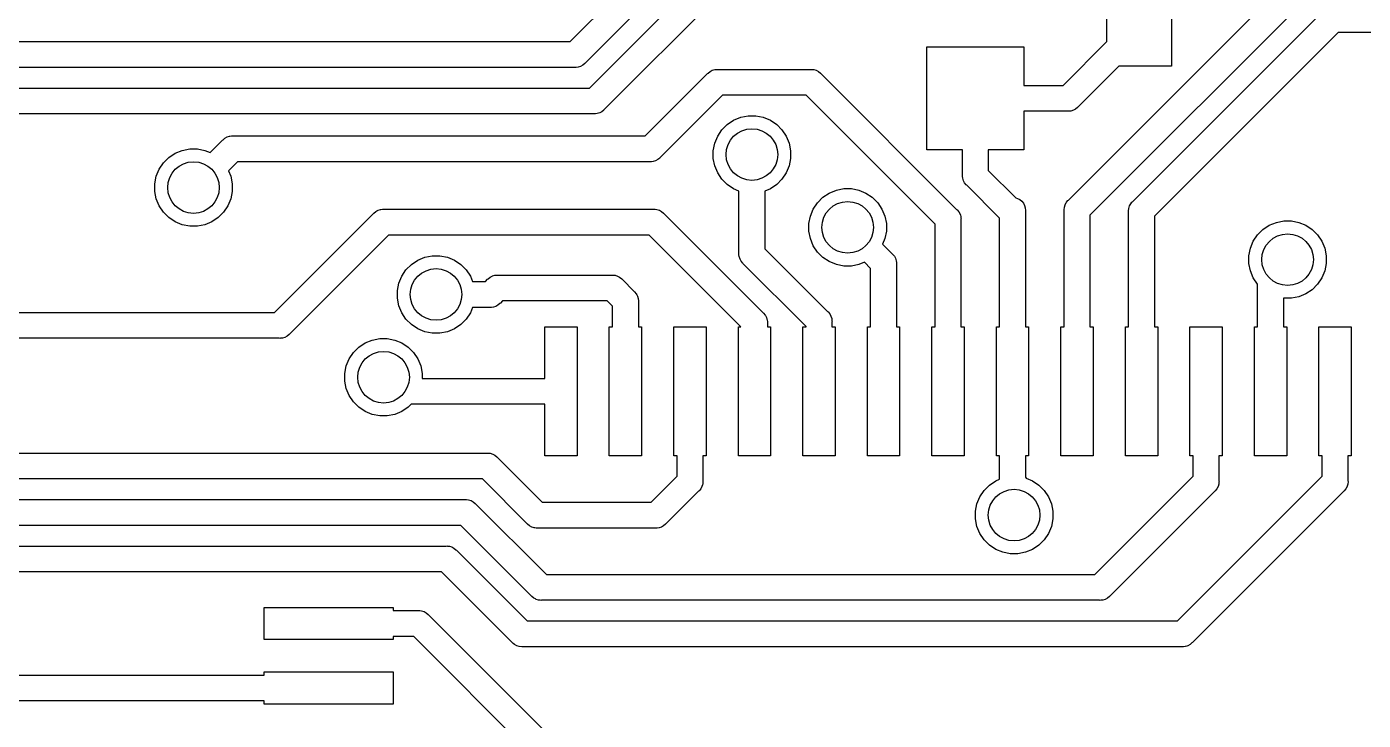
# Model space of a CAD drawing. Extents: x 71 to 174, y -171 to -82.
# Drawn here: x 124.85 to 135.21, y -102.08 to -96.7 of the extents above; entities that cross this region are included whole.
import ezdxf

# ---------------------------------------------------------------- set-up
doc = ezdxf.new("R2010")
doc.units = 0
doc.header["$MEASUREMENT"] = 0
doc.layers.add('BLACK', color=7, linetype='CONTINUOUS')

msp = doc.modelspace()

# ---------------------------------------------------------------- linework, layer by layer
at = {"layer": 'BLACK', "linetype": 'CONTINUOUS'}
for p, q in [((129.063, -96.8157), (131.34, -94.5384)), ((131.455, -94.7057), (129.178, -96.9829)), ((129.212, -97.1757), (131.429, -94.9585)), ((131.544, -95.1257), (129.327, -97.3429)), ((132.924, -98.0451), (134.971, -95.9984)), ((135.086, -96.1657), (133.091, -98.1607)), ((133.223, -96.8153), (133.223, -96.4067)), ((133.723, -96.4067), (133.723, -97.0067)), ((133.424, -98.0542), (134.9, -96.5784)), ((135.015, -96.7457), (133.591, -98.1698)), ((144.081, -96.7457), (135.015, -96.7457)), ((122.787, -96.8157), (129.063, -96.8157)), ((131.828, -97.6557), (131.828, -96.8557)), ((131.828, -96.8557), (132.578, -96.8557)), ((132.578, -96.8557), (132.578, -97.1557)), ((132.883, -97.1557), (133.223, -96.8153)), ((129.099, -97.0157), (122.823, -97.0157)), ((129.104, -97.0162), (129.099, -97.0157)), ((129.109, -97.0157), (129.104, -97.0162)), ((129.124, -97.0142), (129.109, -97.0157)), ((129.109, -97.0157), (129.109, -97.0157)), ((129.142, -97.0085), (129.124, -97.0142)), ((129.16, -96.9992), (129.142, -97.0085)), ((129.175, -96.9867), (129.16, -96.9992)), ((129.178, -96.9829), (129.175, -96.9867)), ((130.128, -97.0641), (130.132, -97.0603)), ((130.132, -97.0603), (130.147, -97.0478)), ((130.147, -97.0478), (130.164, -97.0385)), ((130.164, -97.0385), (130.174, -97.0355)), ((130.174, -97.0355), (130.183, -97.0328)), ((130.183, -97.0328), (130.187, -97.0324)), ((130.187, -97.0324), (130.198, -97.0313)), ((130.198, -97.0313), (130.203, -97.0309)), ((130.198, -97.0313), (130.198, -97.0313)), ((130.203, -97.0309), (130.208, -97.0313)), ((130.208, -97.0313), (130.927, -97.0313)), ((130.927, -97.0313), (130.932, -97.0309)), ((130.932, -97.0309), (130.937, -97.0313)), ((130.937, -97.0313), (130.937, -97.0313)), ((130.937, -97.0313), (130.952, -97.0328)), ((130.952, -97.0328), (130.97, -97.0385)), ((130.97, -97.0385), (130.988, -97.0478)), ((130.988, -97.0478), (131.003, -97.0603)), ((131.003, -97.0603), (131.006, -97.0641)), ((133.315, -97.0067), (132.998, -97.3229)), ((133.723, -97.0067), (133.315, -97.0067)), ((129.645, -97.5473), (130.128, -97.0641)), ((131.006, -97.0641), (132.058, -98.1164)), ((132.578, -97.1557), (132.883, -97.1557)), ((122.922, -97.1757), (129.212, -97.1757)), ((130.244, -97.2313), (129.761, -97.7145)), ((130.891, -97.2313), (130.244, -97.2313)), ((131.891, -98.232), (130.891, -97.2313)), ((129.273, -97.3742), (129.258, -97.3757)), ((129.292, -97.3685), (129.273, -97.3742)), ((129.309, -97.3592), (129.292, -97.3685)), ((129.324, -97.3467), (129.309, -97.3592)), ((129.327, -97.3429), (129.324, -97.3467)), ((132.919, -97.3557), (132.578, -97.3557)), ((132.578, -97.3557), (132.578, -97.6557)), ((132.924, -97.3562), (132.919, -97.3557)), ((132.929, -97.3557), (132.924, -97.3562)), ((132.944, -97.3542), (132.929, -97.3557)), ((132.929, -97.3557), (132.929, -97.3557)), ((132.963, -97.3485), (132.944, -97.3542)), ((132.98, -97.3392), (132.963, -97.3485)), ((132.995, -97.3267), (132.98, -97.3392)), ((132.998, -97.3229), (132.995, -97.3267)), ((129.248, -97.3757), (122.958, -97.3757)), ((129.253, -97.3762), (129.248, -97.3757)), ((129.258, -97.3757), (129.253, -97.3762)), ((129.258, -97.3757), (129.258, -97.3757)), ((130.238, -97.5001), (130.28, -97.4583)), ((130.28, -97.4583), (130.329, -97.4255)), ((130.329, -97.4255), (130.384, -97.4029)), ((130.384, -97.4029), (130.442, -97.3914)), ((130.442, -97.3914), (130.501, -97.3914)), ((130.501, -97.3914), (130.559, -97.4029)), ((130.559, -97.4029), (130.614, -97.4255)), ((130.614, -97.4255), (130.663, -97.4583)), ((130.663, -97.4583), (130.704, -97.5001)), ((126.273, -97.6763), (126.369, -97.58)), ((126.369, -97.58), (126.372, -97.5762)), ((126.372, -97.5762), (126.387, -97.5637)), ((126.387, -97.5637), (126.405, -97.5545)), ((126.405, -97.5545), (126.423, -97.5487)), ((126.423, -97.5487), (126.425, -97.5486)), ((126.425, -97.5486), (126.438, -97.5473)), ((126.438, -97.5473), (126.443, -97.5468)), ((126.438, -97.5473), (126.438, -97.5473)), ((126.443, -97.5468), (126.448, -97.5473)), ((126.448, -97.5473), (129.645, -97.5473)), ((130.183, -97.6038), (130.206, -97.5492)), ((130.206, -97.5492), (130.238, -97.5001)), ((130.704, -97.5001), (130.737, -97.5492)), ((130.737, -97.5492), (130.76, -97.6038)), ((125.952, -97.7143), (126.001, -97.6814)), ((126.001, -97.6814), (126.056, -97.6588)), ((126.056, -97.6588), (126.114, -97.6473)), ((126.114, -97.6473), (126.173, -97.6473)), ((126.173, -97.6473), (126.231, -97.6588)), ((126.231, -97.6588), (126.273, -97.6763)), ((130.171, -97.6618), (130.183, -97.6038)), ((130.171, -97.7209), (130.171, -97.6618)), ((130.76, -97.6038), (130.771, -97.6618)), ((130.771, -97.6618), (130.771, -97.7209)), ((132.103, -97.6557), (131.828, -97.6557)), ((132.103, -97.8508), (132.103, -97.6557)), ((132.578, -97.6557), (132.303, -97.6557)), ((132.303, -97.6557), (132.303, -97.8143)), ((125.877, -97.8052), (125.91, -97.756)), ((125.91, -97.756), (125.952, -97.7143)), ((126.485, -97.7473), (126.414, -97.8177)), ((129.682, -97.7473), (126.485, -97.7473)), ((129.687, -97.7478), (129.682, -97.7473)), ((129.692, -97.7473), (129.687, -97.7478)), ((129.706, -97.7458), (129.692, -97.7473)), ((129.692, -97.7473), (129.692, -97.7473)), ((129.725, -97.7401), (129.706, -97.7458)), ((129.743, -97.7308), (129.725, -97.7401)), ((129.758, -97.7183), (129.743, -97.7308)), ((129.761, -97.7145), (129.758, -97.7183)), ((130.183, -97.7789), (130.171, -97.7209)), ((130.206, -97.8335), (130.183, -97.7789)), ((130.76, -97.7789), (130.737, -97.8335)), ((130.771, -97.7209), (130.76, -97.7789)), ((125.843, -97.9177), (125.855, -97.8598)), ((125.855, -97.8598), (125.877, -97.8052)), ((126.414, -97.8177), (126.432, -97.8598)), ((126.432, -97.8598), (126.443, -97.9177)), ((130.238, -97.8826), (130.206, -97.8335)), ((130.28, -97.9244), (130.238, -97.8826)), ((130.704, -97.8826), (130.663, -97.9244)), ((130.737, -97.8335), (130.704, -97.8826)), ((132.103, -97.8557), (132.103, -97.8508)), ((132.103, -97.8606), (132.103, -97.8557)), ((132.105, -97.8753), (132.103, -97.8606)), ((132.103, -97.8606), (132.103, -97.8606)), ((132.11, -97.8941), (132.105, -97.8753)), ((132.303, -97.8143), (132.516, -98.0267)), ((125.843, -97.9768), (125.843, -97.9177)), ((125.855, -98.0348), (125.843, -97.9768)), ((126.443, -97.9768), (126.432, -98.0348)), ((126.443, -97.9177), (126.443, -97.9768)), ((130.329, -97.9572), (130.28, -97.9244)), ((130.371, -97.9746), (130.329, -97.9572)), ((130.371, -98.1205), (130.371, -97.9746)), ((130.614, -97.9572), (130.571, -97.9746)), ((130.571, -97.9746), (130.571, -98.4215)), ((130.663, -97.9244), (130.614, -97.9572)), ((131.022, -98.0227), (131.071, -97.9898)), ((131.071, -97.9898), (131.126, -97.9672)), ((131.126, -97.9672), (131.184, -97.9557)), ((131.184, -97.9557), (131.243, -97.9557)), ((131.243, -97.9557), (131.301, -97.9672)), ((131.301, -97.9672), (131.355, -97.9898)), ((131.355, -97.9898), (131.404, -98.0227)), ((132.12, -97.9115), (132.11, -97.8941)), ((132.132, -97.9267), (132.12, -97.9115)), ((132.136, -97.9299), (132.132, -97.9267)), ((132.391, -98.1853), (132.136, -97.9299)), ((125.877, -98.0894), (125.855, -98.0348)), ((125.91, -98.1385), (125.877, -98.0894)), ((126.409, -98.0894), (126.376, -98.1385)), ((126.432, -98.0348), (126.409, -98.0894)), ((130.947, -98.1136), (130.98, -98.0644)), ((130.98, -98.0644), (131.022, -98.0227)), ((131.404, -98.0227), (131.446, -98.0644)), ((131.446, -98.0644), (131.479, -98.1136)), ((132.516, -98.0267), (132.53, -98.031)), ((132.53, -98.031), (132.547, -98.0403)), ((132.547, -98.0403), (132.562, -98.0528)), ((132.562, -98.0528), (132.575, -98.068)), ((132.575, -98.068), (132.584, -98.0854)), ((132.584, -98.0854), (132.59, -98.1043)), ((132.891, -98.1192), (132.893, -98.0996)), ((132.893, -98.0996), (132.898, -98.0808)), ((132.898, -98.0808), (132.908, -98.0634)), ((132.908, -98.0634), (132.91, -98.0611)), ((132.91, -98.0611), (132.92, -98.0482)), ((132.92, -98.0482), (132.924, -98.0451)), ((133.393, -98.1088), (133.398, -98.0899)), ((133.398, -98.0899), (133.408, -98.0726)), ((133.408, -98.0726), (133.417, -98.0611)), ((133.417, -98.0611), (133.42, -98.0573)), ((133.42, -98.0573), (133.424, -98.0542)), ((125.952, -98.1803), (125.91, -98.1385)), ((126.001, -98.2131), (125.952, -98.1803)), ((126.334, -98.1803), (126.285, -98.2131)), ((126.376, -98.1385), (126.334, -98.1803)), ((126.772, -98.9157), (127.539, -98.1484)), ((127.539, -98.1484), (127.542, -98.1446)), ((127.542, -98.1446), (127.557, -98.1321)), ((127.557, -98.1321), (127.565, -98.1278)), ((127.565, -98.1278), (127.575, -98.1228)), ((127.575, -98.1228), (127.593, -98.1171)), ((127.593, -98.1171), (127.595, -98.117)), ((127.595, -98.117), (127.608, -98.1157)), ((127.608, -98.1157), (127.613, -98.1152)), ((127.608, -98.1157), (127.608, -98.1157)), ((127.613, -98.1152), (127.618, -98.1157)), ((127.618, -98.1157), (129.71, -98.1157)), ((129.71, -98.1157), (129.715, -98.1152)), ((129.715, -98.1152), (129.72, -98.1157)), ((129.72, -98.1157), (129.72, -98.1157)), ((129.72, -98.1157), (129.735, -98.1171)), ((129.735, -98.1171), (129.754, -98.1228)), ((129.754, -98.1228), (129.771, -98.1321)), ((129.771, -98.1321), (129.786, -98.1446)), ((129.786, -98.1446), (129.789, -98.1484)), ((129.789, -98.1484), (130.559, -98.9176)), ((130.371, -98.458), (130.371, -98.1205)), ((130.371, -98.1205), (130.371, -98.1205)), ((130.913, -98.2261), (130.925, -98.1682)), ((130.925, -98.1682), (130.947, -98.1136)), ((131.479, -98.1136), (131.502, -98.1682)), ((131.502, -98.1682), (131.513, -98.2261)), ((132.058, -98.1164), (132.062, -98.1196)), ((132.062, -98.1196), (132.075, -98.1348)), ((132.075, -98.1348), (132.084, -98.1522)), ((132.084, -98.1522), (132.087, -98.1611)), ((132.087, -98.1611), (132.09, -98.171)), ((132.09, -98.171), (132.09, -98.171)), ((132.09, -98.171), (132.091, -98.1857)), ((132.091, -98.1857), (132.091, -98.1857)), ((132.091, -98.1857), (132.092, -98.1906)), ((132.092, -98.1906), (132.091, -98.1955)), ((132.091, -98.1955), (132.091, -99.0263)), ((132.391, -99.0263), (132.391, -98.1853)), ((132.59, -98.1043), (132.592, -98.1239)), ((132.592, -98.1239), (132.591, -98.1288)), ((132.591, -98.1288), (132.591, -99.0263)), ((132.891, -98.1242), (132.891, -98.1192)), ((132.891, -99.0263), (132.891, -98.1242)), ((133.091, -98.1607), (133.091, -99.0263)), ((133.391, -98.1284), (133.393, -98.1088)), ((133.391, -98.1333), (133.391, -98.1284)), ((133.391, -99.0263), (133.391, -98.1333)), ((133.591, -98.1698), (133.591, -99.0263)), ((126.056, -98.2358), (126.001, -98.2131)), ((126.114, -98.2473), (126.056, -98.2358)), ((126.173, -98.2473), (126.114, -98.2473)), ((126.231, -98.2358), (126.173, -98.2473)), ((126.285, -98.2131), (126.231, -98.2358)), ((130.913, -98.2852), (130.913, -98.2261)), ((130.925, -98.3432), (130.913, -98.2852)), ((131.513, -98.2852), (131.502, -98.3432)), ((131.513, -98.2261), (131.513, -98.2852)), ((131.891, -99.0263), (131.891, -98.232)), ((134.39, -98.3144), (134.432, -98.2727)), ((134.432, -98.2727), (134.481, -98.2398)), ((134.481, -98.2398), (134.536, -98.2172)), ((134.536, -98.2172), (134.594, -98.2057)), ((134.594, -98.2057), (134.653, -98.2057)), ((134.653, -98.2057), (134.711, -98.2172)), ((134.711, -98.2172), (134.765, -98.2398)), ((134.765, -98.2398), (134.814, -98.2727)), ((134.814, -98.2727), (134.856, -98.3144)), ((127.655, -98.3157), (126.887, -99.0829)), ((129.674, -98.3157), (127.655, -98.3157)), ((130.384, -99.0263), (129.674, -98.3157)), ((130.947, -98.3978), (130.925, -98.3432)), ((130.98, -98.4469), (130.947, -98.3978)), ((131.502, -98.3432), (131.484, -98.3853)), ((131.484, -98.3853), (131.558, -98.4597)), ((134.335, -98.4182), (134.357, -98.3636)), ((134.357, -98.3636), (134.39, -98.3144)), ((134.856, -98.3144), (134.889, -98.3636)), ((134.889, -98.3636), (134.912, -98.4182)), ((127.832, -98.5427), (127.881, -98.5098)), ((127.881, -98.5098), (127.936, -98.4872)), ((127.936, -98.4872), (127.994, -98.4757)), ((127.994, -98.4757), (128.053, -98.4757)), ((128.053, -98.4757), (128.111, -98.4872)), ((128.111, -98.4872), (128.165, -98.5098)), ((128.165, -98.5098), (128.214, -98.5427)), ((130.371, -98.4629), (130.371, -98.458)), ((130.371, -98.4678), (130.371, -98.4629)), ((130.373, -98.4825), (130.371, -98.4678)), ((130.371, -98.4678), (130.371, -98.4678)), ((130.379, -98.5013), (130.373, -98.4825)), ((130.388, -98.5187), (130.379, -98.5013)), ((130.571, -98.4215), (131.058, -98.9085)), ((131.022, -98.4887), (130.98, -98.4469)), ((131.071, -98.5215), (131.022, -98.4887)), ((131.558, -98.4597), (131.562, -98.4628)), ((131.562, -98.4628), (131.573, -98.4761)), ((131.573, -98.4761), (131.575, -98.478)), ((131.575, -98.478), (131.584, -98.4954)), ((131.584, -98.4954), (131.59, -98.5142)), ((134.323, -98.4761), (134.335, -98.4182)), ((134.323, -98.5352), (134.323, -98.4761)), ((134.912, -98.4182), (134.923, -98.4761)), ((134.923, -98.4761), (134.923, -98.5352)), ((127.757, -98.6336), (127.79, -98.5845)), ((127.79, -98.5845), (127.832, -98.5427)), ((128.214, -98.5427), (128.256, -98.5845)), ((128.256, -98.5845), (128.289, -98.6336)), ((130.4, -98.5339), (130.388, -98.5187)), ((130.404, -98.5371), (130.4, -98.5339)), ((130.891, -99.0241), (130.404, -98.5371)), ((131.126, -98.5442), (131.071, -98.5215)), ((131.184, -98.5557), (131.126, -98.5442)), ((131.243, -98.5557), (131.184, -98.5557)), ((131.301, -98.5442), (131.243, -98.5557)), ((131.343, -98.5267), (131.301, -98.5442)), ((131.391, -98.5753), (131.343, -98.5267)), ((131.391, -99.0263), (131.391, -98.5753)), ((131.59, -98.5142), (131.59, -98.5143)), ((131.59, -98.5143), (131.591, -98.529)), ((131.591, -98.529), (131.591, -98.529)), ((131.591, -98.529), (131.592, -98.5339)), ((131.592, -98.5339), (131.591, -98.5387)), ((131.591, -98.5387), (131.591, -99.0263)), ((134.335, -98.5932), (134.323, -98.5352)), ((134.357, -98.6478), (134.335, -98.5932)), ((134.912, -98.5932), (134.889, -98.6478)), ((134.923, -98.5352), (134.912, -98.5932)), ((127.723, -98.7461), (127.735, -98.6882)), ((127.735, -98.6882), (127.757, -98.6336)), ((128.289, -98.6336), (128.306, -98.6757)), ((128.306, -98.6757), (128.406, -98.6757)), ((128.406, -98.6757), (128.423, -98.6585)), ((128.423, -98.6585), (128.426, -98.6546)), ((128.426, -98.6546), (128.442, -98.6421)), ((128.442, -98.6421), (128.459, -98.6329)), ((128.459, -98.6329), (128.46, -98.6324)), ((128.46, -98.6324), (128.478, -98.6271)), ((128.478, -98.6271), (128.48, -98.627)), ((128.48, -98.627), (128.492, -98.6257)), ((128.492, -98.6257), (128.497, -98.6252)), ((128.492, -98.6257), (128.492, -98.6257)), ((128.497, -98.6252), (128.502, -98.6257)), ((128.502, -98.6257), (129.386, -98.6257)), ((129.386, -98.6257), (129.391, -98.6252)), ((129.391, -98.6252), (129.396, -98.6257)), ((129.396, -98.6257), (129.396, -98.6257)), ((129.396, -98.6257), (129.41, -98.6271)), ((129.41, -98.6271), (129.429, -98.6329)), ((129.429, -98.6329), (129.446, -98.6421)), ((129.446, -98.6421), (129.462, -98.6546)), ((129.462, -98.6546), (129.465, -98.6585)), ((129.465, -98.6585), (129.558, -98.7521)), ((134.39, -98.6969), (134.357, -98.6478)), ((134.391, -98.6981), (134.39, -98.6969)), ((134.391, -99.0263), (134.391, -98.6981)), ((134.856, -98.6969), (134.814, -98.7387)), ((134.889, -98.6478), (134.856, -98.6969)), ((127.723, -98.8052), (127.723, -98.7461)), ((127.735, -98.8632), (127.723, -98.8052)), ((129.558, -98.7521), (129.562, -98.7552)), ((129.562, -98.7552), (129.575, -98.7705)), ((129.575, -98.7705), (129.579, -98.7792)), ((129.579, -98.7792), (129.584, -98.7878)), ((129.584, -98.7878), (129.59, -98.8067)), ((129.59, -98.8067), (129.592, -98.8263)), ((134.594, -98.8057), (134.591, -98.8052)), ((134.591, -98.8052), (134.591, -99.0263)), ((134.653, -98.8057), (134.594, -98.8057)), ((134.711, -98.7942), (134.653, -98.8057)), ((134.765, -98.7715), (134.711, -98.7942)), ((134.814, -98.7387), (134.765, -98.7715)), ((123.956, -98.9157), (126.772, -98.9157)), ((127.757, -98.9178), (127.735, -98.8632)), ((127.79, -98.9669), (127.757, -98.9178)), ((128.289, -98.9178), (128.256, -98.9669)), ((128.306, -98.8757), (128.289, -98.9178)), ((128.442, -98.8757), (128.306, -98.8757)), ((128.447, -98.8762), (128.442, -98.8757)), ((128.452, -98.8757), (128.447, -98.8762)), ((128.467, -98.8742), (128.452, -98.8757)), ((128.452, -98.8757), (128.452, -98.8757)), ((128.486, -98.8685), (128.467, -98.8742)), ((128.503, -98.8592), (128.486, -98.8685)), ((128.518, -98.8467), (128.503, -98.8592)), ((128.522, -98.8429), (128.518, -98.8467)), ((128.539, -98.8257), (128.522, -98.8429)), ((129.349, -98.8257), (128.539, -98.8257)), ((129.391, -98.8677), (129.349, -98.8257)), ((129.391, -99.0263), (129.391, -98.8677)), ((129.592, -98.8263), (129.591, -98.8312)), ((129.591, -98.8312), (129.591, -99.0263)), ((130.559, -98.9176), (130.562, -98.9207)), ((130.562, -98.9207), (130.575, -98.936)), ((131.058, -98.9085), (131.062, -98.9116)), ((131.062, -98.9116), (131.075, -98.9268)), ((131.075, -98.9268), (131.084, -98.9442)), ((127.832, -99.0087), (127.79, -98.9669)), ((127.881, -99.0416), (127.832, -99.0087)), ((128.214, -99.0087), (128.165, -99.0416)), ((128.256, -98.9669), (128.214, -99.0087)), ((128.866, -99.4263), (128.866, -99.0263)), ((128.866, -99.0263), (129.116, -99.0263)), ((129.116, -99.0263), (129.116, -100.026)), ((129.366, -100.026), (129.366, -99.0263)), ((129.366, -99.0263), (129.391, -99.0263)), ((129.591, -99.0263), (129.616, -99.0263)), ((129.616, -99.0263), (129.616, -100.026)), ((129.866, -100.026), (129.866, -99.0263)), ((129.866, -99.0263), (130.116, -99.0263)), ((130.116, -99.0263), (130.116, -100.026)), ((130.366, -100.026), (130.366, -99.0263)), ((130.366, -99.0263), (130.384, -99.0263)), ((130.575, -98.936), (130.576, -98.9389)), ((130.576, -98.9389), (130.584, -98.9533)), ((130.584, -98.9533), (130.588, -98.9668)), ((130.588, -98.9668), (130.59, -98.9722)), ((130.59, -98.9722), (130.591, -98.9869)), ((130.591, -98.9869), (130.591, -98.9869)), ((130.591, -98.9869), (130.592, -98.9918)), ((130.592, -98.9918), (130.591, -98.9967)), ((130.591, -98.9967), (130.591, -99.0263)), ((130.591, -99.0263), (130.616, -99.0263)), ((130.616, -99.0263), (130.616, -100.026)), ((130.866, -100.026), (130.866, -99.0263)), ((130.866, -99.0263), (130.891, -99.0263)), ((130.891, -99.0263), (130.891, -99.0241)), ((131.084, -98.9442), (131.09, -98.9631)), ((131.09, -98.9631), (131.091, -98.9778)), ((131.091, -98.9778), (131.091, -98.9778)), ((131.091, -98.9778), (131.092, -98.9827)), ((131.092, -98.9827), (131.091, -98.9876)), ((131.091, -98.9876), (131.091, -99.0263)), ((131.091, -99.0263), (131.116, -99.0263)), ((131.116, -99.0263), (131.116, -100.026)), ((131.366, -100.026), (131.366, -99.0263)), ((131.366, -99.0263), (131.391, -99.0263)), ((131.591, -99.0263), (131.616, -99.0263)), ((131.616, -99.0263), (131.616, -100.026)), ((131.866, -100.026), (131.866, -99.0263)), ((131.866, -99.0263), (131.891, -99.0263)), ((132.091, -99.0263), (132.116, -99.0263)), ((132.116, -99.0263), (132.116, -100.026)), ((132.366, -100.026), (132.366, -99.0263)), ((132.366, -99.0263), (132.391, -99.0263)), ((132.591, -99.0263), (132.616, -99.0263)), ((132.616, -99.0263), (132.616, -100.026)), ((132.866, -100.026), (132.866, -99.0263)), ((132.866, -99.0263), (132.891, -99.0263)), ((133.091, -99.0263), (133.116, -99.0263)), ((133.116, -99.0263), (133.116, -100.026)), ((133.366, -100.026), (133.366, -99.0263)), ((133.366, -99.0263), (133.391, -99.0263)), ((133.591, -99.0263), (133.616, -99.0263)), ((133.616, -99.0263), (133.616, -100.026)), ((133.866, -100.026), (133.866, -99.0263)), ((133.866, -99.0263), (134.116, -99.0263)), ((134.116, -99.0263), (134.116, -100.026)), ((134.366, -100.026), (134.366, -99.0263)), ((134.366, -99.0263), (134.391, -99.0263)), ((134.591, -99.0263), (134.616, -99.0263)), ((134.616, -99.0263), (134.616, -100.026)), ((134.866, -100.026), (134.866, -99.0263)), ((134.866, -99.0263), (135.116, -99.0263)), ((135.116, -99.0263), (135.116, -100.026)), ((126.808, -99.1157), (123.956, -99.1157)), ((126.813, -99.1162), (126.808, -99.1157)), ((126.818, -99.1157), (126.813, -99.1162)), ((126.833, -99.1142), (126.818, -99.1157)), ((126.818, -99.1157), (126.818, -99.1157)), ((126.852, -99.1085), (126.833, -99.1142)), ((126.869, -99.0992), (126.852, -99.1085)), ((126.884, -99.0867), (126.869, -99.0992)), ((126.887, -99.0829), (126.884, -99.0867)), ((127.474, -99.1514), (127.528, -99.1288)), ((127.528, -99.1288), (127.586, -99.1173)), ((127.586, -99.1173), (127.645, -99.1173)), ((127.645, -99.1173), (127.703, -99.1288)), ((127.703, -99.1288), (127.758, -99.1514)), ((127.936, -99.0642), (127.881, -99.0416)), ((127.994, -99.0757), (127.936, -99.0642)), ((128.053, -99.0757), (127.994, -99.0757)), ((128.111, -99.0642), (128.053, -99.0757)), ((128.165, -99.0416), (128.111, -99.0642)), ((127.35, -99.2752), (127.383, -99.2261)), ((127.383, -99.2261), (127.424, -99.1843)), ((127.424, -99.1843), (127.474, -99.1514)), ((127.758, -99.1514), (127.807, -99.1843)), ((127.807, -99.1843), (127.849, -99.2261)), ((127.849, -99.2261), (127.882, -99.2752)), ((127.316, -99.3878), (127.327, -99.3298)), ((127.327, -99.3298), (127.35, -99.2752)), ((127.882, -99.2752), (127.904, -99.3298)), ((127.904, -99.3298), (127.916, -99.3878)), ((127.316, -99.4468), (127.316, -99.3878)), ((127.916, -99.3878), (127.916, -99.4263)), ((127.916, -99.4263), (128.866, -99.4263)), ((127.327, -99.5048), (127.316, -99.4468)), ((127.35, -99.5594), (127.327, -99.5048)), ((127.383, -99.6085), (127.35, -99.5594)), ((127.424, -99.6503), (127.383, -99.6085)), ((127.474, -99.6832), (127.424, -99.6503)), ((127.807, -99.6503), (127.758, -99.6832)), ((127.831, -99.6263), (127.807, -99.6503)), ((128.866, -99.6263), (127.831, -99.6263)), ((128.866, -100.026), (128.866, -99.6263)), ((127.528, -99.7058), (127.474, -99.6832)), ((127.586, -99.7173), (127.528, -99.7058)), ((127.645, -99.7173), (127.586, -99.7173)), ((127.703, -99.7058), (127.645, -99.7173)), ((127.758, -99.6832), (127.703, -99.7058)), ((120.587, -100.006), (128.418, -100.006)), ((128.418, -100.006), (128.423, -100.005)), ((128.423, -100.005), (128.428, -100.006)), ((128.428, -100.006), (128.428, -100.006)), ((128.428, -100.006), (128.443, -100.007)), ((128.443, -100.007), (128.462, -100.013)), ((128.462, -100.013), (128.479, -100.022)), ((128.479, -100.022), (128.494, -100.035)), ((128.494, -100.035), (128.497, -100.038)), ((128.497, -100.038), (128.845, -100.386)), ((129.116, -100.026), (128.866, -100.026)), ((129.616, -100.026), (129.366, -100.026)), ((129.891, -100.026), (129.866, -100.026)), ((129.891, -100.185), (129.891, -100.026)), ((130.116, -100.026), (130.091, -100.026)), ((130.091, -100.026), (130.091, -100.221)), ((130.616, -100.026), (130.366, -100.026)), ((131.116, -100.026), (130.866, -100.026)), ((131.616, -100.026), (131.366, -100.026)), ((132.116, -100.026), (131.866, -100.026)), ((132.391, -100.026), (132.366, -100.026)), ((132.391, -100.207), (132.391, -100.026)), ((132.616, -100.026), (132.591, -100.026)), ((132.591, -100.026), (132.591, -100.191)), ((133.116, -100.026), (132.866, -100.026)), ((133.616, -100.026), (133.366, -100.026)), ((133.891, -100.026), (133.866, -100.026)), ((133.891, -100.185), (133.891, -100.026)), ((134.116, -100.026), (134.091, -100.026)), ((134.091, -100.026), (134.091, -100.221)), ((134.616, -100.026), (134.366, -100.026)), ((134.891, -100.026), (134.866, -100.026)), ((134.891, -100.185), (134.891, -100.026)), ((135.116, -100.026), (135.091, -100.026)), ((135.091, -100.026), (135.091, -100.221)), ((128.382, -100.206), (120.623, -100.206)), ((128.73, -100.554), (128.382, -100.206)), ((129.69, -100.386), (129.891, -100.185)), ((130.084, -100.265), (130.075, -100.282)), ((130.089, -100.25), (130.084, -100.265)), ((130.09, -100.246), (130.089, -100.25)), ((130.091, -100.231), (130.09, -100.242)), ((130.09, -100.242), (130.09, -100.246)), ((130.091, -100.221), (130.092, -100.226)), ((130.092, -100.226), (130.091, -100.231)), ((130.091, -100.231), (130.091, -100.231)), ((132.27, -100.294), (132.312, -100.253)), ((132.312, -100.253), (132.361, -100.22)), ((132.361, -100.22), (132.391, -100.207)), ((132.591, -100.191), (132.596, -100.199)), ((132.596, -100.199), (132.645, -100.22)), ((132.645, -100.22), (132.694, -100.253)), ((132.694, -100.253), (132.736, -100.294)), ((133.13, -100.946), (133.891, -100.185)), ((133.77, -101.306), (134.891, -100.185)), ((134.084, -100.265), (134.075, -100.282)), ((134.09, -100.247), (134.084, -100.265)), ((134.091, -100.231), (134.09, -100.242)), ((134.09, -100.242), (134.09, -100.246)), ((134.09, -100.246), (134.09, -100.247)), ((134.091, -100.221), (134.092, -100.226)), ((134.092, -100.226), (134.091, -100.231)), ((134.091, -100.231), (134.091, -100.231)), ((135.084, -100.265), (135.075, -100.282)), ((135.085, -100.262), (135.084, -100.265)), ((135.09, -100.246), (135.085, -100.262)), ((135.092, -100.226), (135.09, -100.246)), ((135.091, -100.221), (135.092, -100.226)), ((121.492, -100.366), (128.251, -100.366)), ((128.251, -100.366), (128.256, -100.365)), ((128.256, -100.365), (128.26, -100.366)), ((128.26, -100.366), (128.26, -100.366)), ((128.26, -100.366), (128.275, -100.367)), ((128.275, -100.367), (128.294, -100.373)), ((128.294, -100.373), (128.311, -100.382)), ((130.058, -100.3), (129.805, -100.554)), ((130.062, -100.297), (130.058, -100.3)), ((130.075, -100.282), (130.062, -100.297)), ((132.215, -100.398), (132.237, -100.344)), ((132.237, -100.344), (132.27, -100.294)), ((132.736, -100.294), (132.769, -100.344)), ((132.769, -100.344), (132.792, -100.398)), ((134.058, -100.3), (133.245, -101.114)), ((135.058, -100.3), (133.885, -101.474)), ((134.062, -100.297), (134.058, -100.3)), ((134.075, -100.282), (134.062, -100.297)), ((135.062, -100.297), (135.058, -100.3)), ((135.075, -100.282), (135.062, -100.297)), ((128.311, -100.382), (128.327, -100.395)), ((128.327, -100.395), (128.33, -100.398)), ((128.33, -100.398), (128.878, -100.946)), ((128.845, -100.386), (129.69, -100.386)), ((132.203, -100.456), (132.215, -100.398)), ((132.203, -100.515), (132.203, -100.456)), ((132.792, -100.398), (132.803, -100.456)), ((132.803, -100.456), (132.803, -100.515)), ((128.214, -100.566), (121.529, -100.566)), ((128.762, -101.114), (128.214, -100.566)), ((128.733, -100.557), (128.73, -100.554)), ((128.748, -100.57), (128.733, -100.557)), ((128.765, -100.579), (128.748, -100.57)), ((128.775, -100.582), (128.765, -100.579)), ((128.784, -100.585), (128.775, -100.582)), ((128.788, -100.585), (128.784, -100.585)), ((128.799, -100.586), (128.788, -100.585)), ((129.751, -100.585), (129.736, -100.586)), ((129.77, -100.579), (129.751, -100.585)), ((129.787, -100.57), (129.77, -100.579)), ((129.802, -100.557), (129.787, -100.57)), ((129.805, -100.554), (129.802, -100.557)), ((132.215, -100.573), (132.203, -100.515)), ((132.237, -100.628), (132.215, -100.573)), ((132.792, -100.573), (132.769, -100.628)), ((132.803, -100.515), (132.792, -100.573)), ((128.804, -100.587), (128.799, -100.586)), ((128.799, -100.586), (128.799, -100.586)), ((128.809, -100.586), (128.804, -100.587)), ((129.726, -100.586), (128.809, -100.586)), ((129.731, -100.587), (129.726, -100.586)), ((129.736, -100.586), (129.731, -100.587)), ((129.736, -100.586), (129.736, -100.586)), ((132.27, -100.677), (132.237, -100.628)), ((132.312, -100.719), (132.27, -100.677)), ((132.736, -100.677), (132.694, -100.719)), ((132.769, -100.628), (132.736, -100.677)), ((121.656, -100.726), (128.102, -100.726)), ((128.102, -100.726), (128.106, -100.725)), ((128.106, -100.725), (128.111, -100.726)), ((128.111, -100.726), (128.111, -100.726)), ((128.111, -100.726), (128.126, -100.727)), ((128.126, -100.727), (128.145, -100.733)), ((128.145, -100.733), (128.162, -100.742)), ((128.162, -100.742), (128.177, -100.755)), ((128.177, -100.755), (128.181, -100.758)), ((128.181, -100.758), (128.728, -101.306)), ((132.361, -100.752), (132.312, -100.719)), ((132.416, -100.774), (132.361, -100.752)), ((132.474, -100.786), (132.416, -100.774)), ((132.533, -100.786), (132.474, -100.786)), ((132.591, -100.774), (132.533, -100.786)), ((132.645, -100.752), (132.591, -100.774)), ((132.694, -100.719), (132.645, -100.752)), ((128.065, -100.926), (121.693, -100.926)), ((128.613, -101.474), (128.065, -100.926)), ((128.878, -100.946), (133.13, -100.946)), ((126.691, -101.451), (126.691, -101.201)), ((126.691, -101.201), (127.691, -101.201)), ((127.691, -101.201), (127.691, -101.226)), ((128.765, -101.117), (128.762, -101.114)), ((128.78, -101.13), (128.765, -101.117)), ((128.793, -101.136), (128.78, -101.13)), ((128.798, -101.139), (128.793, -101.136)), ((128.817, -101.145), (128.798, -101.139)), ((128.818, -101.145), (128.817, -101.145)), ((128.831, -101.146), (128.818, -101.145)), ((128.836, -101.147), (128.831, -101.146)), ((128.831, -101.146), (128.831, -101.146)), ((128.841, -101.146), (128.836, -101.147)), ((133.166, -101.146), (128.841, -101.146)), ((133.171, -101.147), (133.166, -101.146)), ((133.176, -101.146), (133.171, -101.147)), ((133.191, -101.145), (133.176, -101.146)), ((133.176, -101.146), (133.176, -101.146)), ((133.21, -101.139), (133.191, -101.145)), ((133.227, -101.13), (133.21, -101.139)), ((133.242, -101.117), (133.227, -101.13)), ((133.245, -101.114), (133.242, -101.117)), ((127.691, -101.226), (127.886, -101.226)), ((127.886, -101.226), (127.891, -101.226)), ((127.891, -101.226), (127.896, -101.226)), ((127.896, -101.226), (127.896, -101.226)), ((127.896, -101.226), (127.911, -101.228)), ((127.911, -101.228), (127.93, -101.233)), ((127.93, -101.233), (127.947, -101.243)), ((127.947, -101.243), (127.962, -101.255)), ((127.962, -101.255), (127.965, -101.259)), ((127.965, -101.259), (129.94, -103.234)), ((128.728, -101.306), (133.77, -101.306)), ((127.691, -101.451), (126.691, -101.451)), ((127.85, -101.426), (127.691, -101.426)), ((127.691, -101.426), (127.691, -101.451)), ((129.773, -103.35), (127.85, -101.426)), ((128.616, -101.477), (128.613, -101.474)), ((128.62, -101.48), (128.616, -101.477)), ((128.631, -101.49), (128.62, -101.48)), ((128.62, -101.48), (128.62, -101.48)), ((128.649, -101.499), (128.631, -101.49)), ((128.667, -101.505), (128.649, -101.499)), ((128.687, -101.507), (128.667, -101.505)), ((128.692, -101.506), (128.687, -101.507)), ((133.806, -101.506), (128.692, -101.506)), ((133.811, -101.507), (133.806, -101.506)), ((133.816, -101.506), (133.811, -101.507)), ((133.829, -101.505), (133.816, -101.506)), ((133.816, -101.506), (133.816, -101.506)), ((133.831, -101.505), (133.829, -101.505)), ((133.841, -101.502), (133.831, -101.505)), ((133.85, -101.499), (133.841, -101.502)), ((133.867, -101.49), (133.85, -101.499)), ((133.882, -101.477), (133.867, -101.49)), ((133.885, -101.474), (133.882, -101.477)), ((126.691, -101.726), (126.691, -101.701)), ((126.691, -101.701), (127.691, -101.701)), ((127.691, -101.701), (127.691, -101.951)), ((122.549, -101.726), (126.691, -101.726)), ((126.691, -101.926), (122.513, -101.926)), ((126.691, -101.951), (126.691, -101.926)), ((127.691, -101.951), (126.691, -101.951))]:
    msp.add_line(p, q, dxfattribs=at)
at = {"layer": 'BLACK'}
for centre in [(130.471, -97.6914), (126.143, -97.9473), (131.213, -98.2557), (134.623, -98.5057), (128.023, -98.7757), (127.616, -99.4173), (132.503, -100.486)]:
    msp.add_circle(centre, 0.2, dxfattribs=at)

doc.saveas('drawing.dxf')
